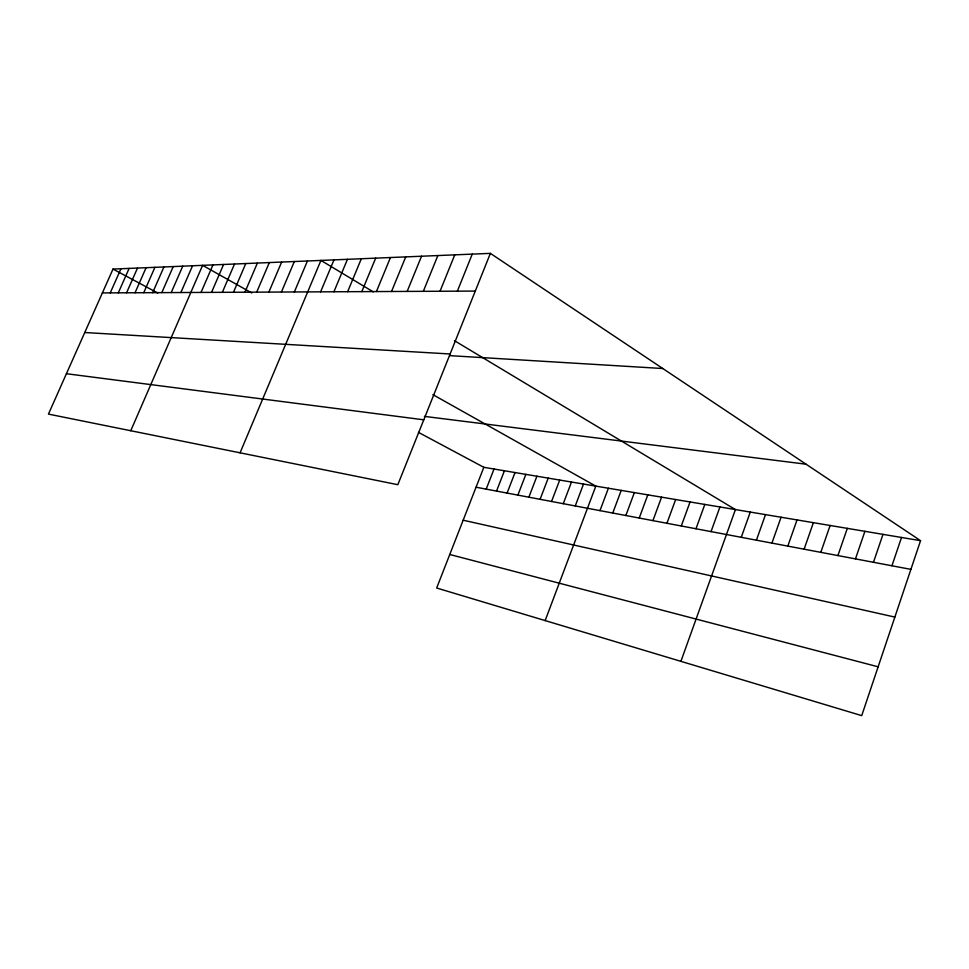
<?xml version="1.0" encoding="UTF-8"?>
<svg xmlns="http://www.w3.org/2000/svg" width="969" height="969" viewBox="0 0 969 969"><rect width="100%" height="100%" fill="white"/><g stroke="black" fill="none" stroke-linecap="round" stroke-linejoin="round"><path stroke-width="1.45" d="M920.55 540.666L861.72 715.631L436.668 588.013L483.834 467.312L920.55 540.666L490.375 253.369L112.998 269.079L48.45 414.102L397.823 484.694L490.375 253.369M891.94 565.775L901.521 537.468M873.457 562.286L882.989 534.355M855.457 558.883L864.917 531.315M837.906 555.576L847.306 528.359M820.804 552.342L830.13 525.477M804.113 549.181L813.379 522.666M787.821 546.104L797.039 519.917M771.93 543.1L781.075 517.24M756.414 540.169L765.498 514.624M741.261 537.311L750.285 512.068M680.904 661.342L735.423 509.573L454.473 340.688M711.04 531.606L719.931 506.969M695.984 528.759L704.814 504.425M681.292 525.985L690.061 501.954M652.924 520.619L661.561 497.17M666.938 523.272L675.647 499.532M639.225 518.04L647.813 494.856M625.853 515.508L634.368 492.591M612.771 513.037L621.226 490.387M599.981 510.627L608.387 488.231M545.159 620.584L595.814 486.123L432.877 394.637M563.268 503.686L571.492 482.041M575.247 505.951L583.52 484.052M551.555 501.47L559.719 480.055M540.096 499.301L548.2 478.117M517.87 495.111L525.864 474.374M528.868 497.182L536.911 476.227M507.09 493.076L515.036 472.557M496.54 491.077L504.425 470.777M486.196 489.127L494.033 469.02M457.356 291.172L472.254 254.12M440.035 291.257L454.752 254.859M423.32 291.33L437.855 255.562M407.162 291.415L421.527 256.24M391.537 291.487L405.732 256.894M376.432 291.56L390.459 257.524M361.8 291.633L375.669 258.142M347.641 291.705L361.34 258.735M333.917 291.778L347.459 259.317M240.07 452.826L320.933 260.419L373.295 291.887M320.606 291.839L333.99 259.874M294.346 291.972L307.427 260.988M281.41 292.032L294.334 261.533M268.873 292.093L281.64 262.054M244.915 292.214L257.379 263.071M256.712 292.153L269.321 262.575M233.456 292.275L245.787 263.544M211.533 292.384L223.585 264.476M222.337 292.323L234.522 264.016M201.031 292.432L212.95 264.912M180.888 292.529L192.54 265.76M130.754 430.733L202.606 265.349L251.795 292.965M161.811 292.626L173.221 266.572M171.222 292.577L182.753 266.172M143.739 292.711L154.907 267.335M152.654 292.674L163.943 266.959M126.564 292.795L137.513 268.05M135.042 292.759L146.101 267.698M110.248 292.88L120.968 268.74M118.303 292.844L129.131 268.401M102.387 292.917L475.294 291.075M84.763 332.524L450.113 353.988M449.64 355.635L662.796 368.523M424.398 416.379L806.063 464.199M66.425 373.719L423.78 419.807M476.058 487.213L910.896 569.36M463.17 520.208L894.859 617.083M449.773 554.486L878.132 666.805M112.998 269.079L157.802 293.026M418.487 432.38L483.834 467.312"/></g></svg>
